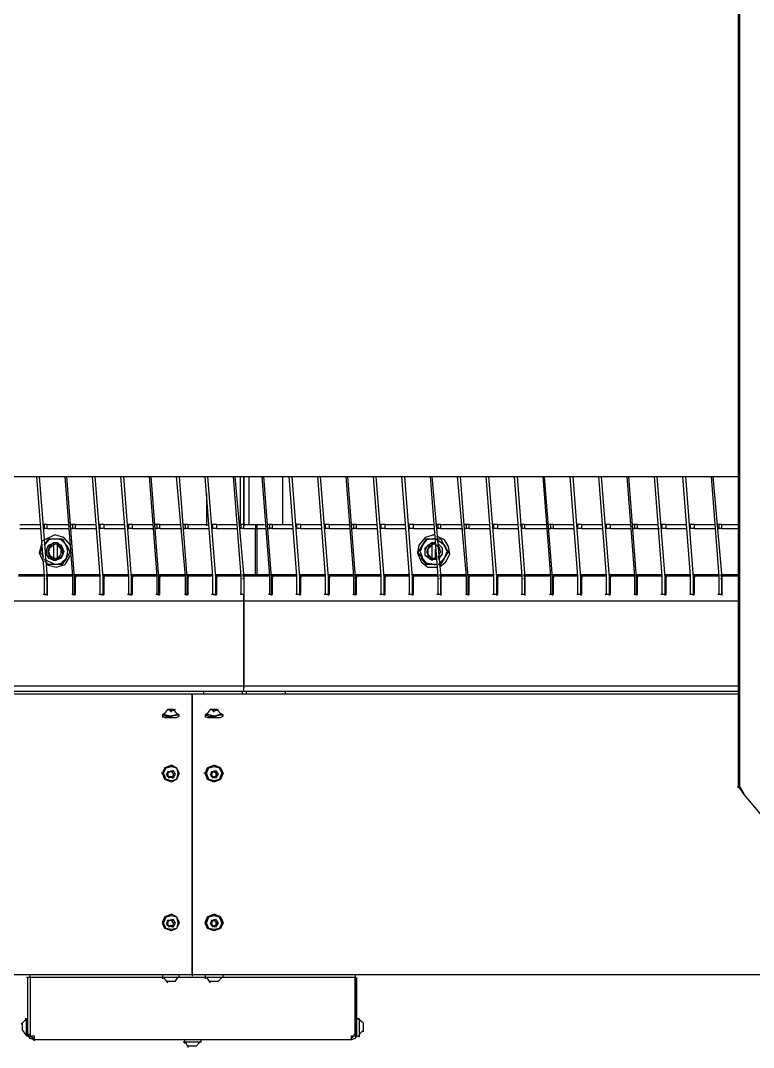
# Model space of a CAD drawing. Header units: inches. Extents: x 13215 to 16529, y 27038 to 34809.
# Drawn here: x 14737 to 15415, y 27220 to 28171 of the extents above; entities that cross this region are included whole.
import ezdxf

# ---------------------------------------------------------------- set-up
doc = ezdxf.new("R2010")
doc.units = ezdxf.units.IN
doc.header["$MEASUREMENT"] = 0
doc.layers.add('MAQUINAS', color=181, linetype='Continuous')

msp = doc.modelspace()

# ---------------------------------------------------------------- linework, layer by layer
at = {"layer": 'MAQUINAS'}
for points in [[(15400.96, 27461.18), (15400.96, 29249.44)], [(15402.16, 27461.18), (15402.16, 29249.44)], [(14179.24, 27748.64), (15400.96, 27748.64)], [(14758.96, 27656.41), (14751.77, 27748.64)], [(14754.17, 27748.64), (14761.36, 27655.22)], [(14785.31, 27656.41), (14778.12, 27748.64)], [(14779.32, 27748.64), (14786.51, 27655.22)], [(14810.46, 27656.41), (14803.28, 27748.64)], [(14805.67, 27748.64), (14812.86, 27655.22)], [(14836.82, 27656.41), (14829.63, 27748.64)], [(14832.02, 27748.64), (14839.21, 27655.22)], [(14863.17, 27656.41), (14855.98, 27748.64)], [(14857.18, 27748.64), (14864.36, 27655.22)], [(14889.52, 27656.41), (14881.13, 27748.64)], [(14883.53, 27748.64), (14890.71, 27655.22)], [(14914.67, 27656.41), (14907.48, 27748.64)], [(14909.88, 27748.64), (14917.07, 27655.22)], [(14941.02, 27656.41), (14933.83, 27748.64)], [(14935.03, 27748.64), (14943.42, 27655.22)], [(14939.82, 27748.64), (14939.82, 27703.13)], [(14943.42, 27748.64), (14943.42, 27703.13)], [(14943.42, 27704.32), (14943.42, 27748.64)], [(14948.21, 27704.32), (14948.21, 27748.64)], [(14967.37, 27656.41), (14960.18, 27748.64)], [(14961.38, 27748.64), (14968.57, 27655.22)], [(14979.35, 27704.32), (14979.35, 27748.64)], [(14992.52, 27656.41), (14985.34, 27748.64)], [(14987.73, 27748.64), (14994.92, 27655.22)], [(15018.88, 27656.41), (15011.69, 27748.64)], [(15014.08, 27748.64), (15021.27, 27655.22)], [(15045.23, 27656.41), (15038.04, 27748.64)], [(15039.24, 27748.64), (15046.42, 27655.22)], [(15070.38, 27656.41), (15063.19, 27748.64)], [(15065.59, 27748.64), (15072.77, 27655.22)], [(15096.73, 27656.41), (15089.54, 27748.64)], [(15091.94, 27748.64), (15099.13, 27655.22)], [(15123.08, 27656.41), (15115.89, 27748.64)], [(15117.09, 27748.64), (15125.48, 27655.22)], [(15149.43, 27656.41), (15141.05, 27748.64)], [(15143.44, 27748.64), (15150.63, 27655.22)], [(15174.58, 27656.41), (15167.4, 27748.64)], [(15169.79, 27748.64), (15176.98, 27655.22)], [(15200.94, 27656.41), (15193.75, 27748.64)], [(15196.14, 27748.64), (15203.33, 27655.22)], [(15227.29, 27656.41), (15220.1, 27748.64)], [(15221.3, 27748.64), (15228.48, 27655.22)], [(15252.44, 27656.41), (15245.25, 27748.64)], [(15247.65, 27748.64), (15254.83, 27655.22)], [(15278.79, 27656.41), (15271.6, 27748.64)], [(15274, 27748.64), (15281.19, 27655.22)], [(15305.14, 27656.41), (15297.95, 27748.64)], [(15299.15, 27748.64), (15306.34, 27655.22)], [(15330.29, 27656.41), (15323.11, 27748.64)], [(15325.5, 27748.64), (15332.69, 27655.22)], [(15356.64, 27656.41), (15349.46, 27748.64)], [(15351.85, 27748.64), (15359.04, 27655.22)], [(15383, 27656.41), (15375.81, 27748.64)], [(15377.01, 27748.64), (15385.39, 27655.22)], [(14908.68, 27733.07), (14908.68, 27703.13)], [(14736.2, 27704.32), (14755.37, 27704.32)], [(14736.2, 27700.73), (14755.37, 27700.73)], [(14761.36, 27704.32), (14757.76, 27704.32)], [(14757.76, 27704.32), (14758.96, 27704.32)], [(14761.36, 27700.73), (14757.76, 27700.73)], [(14757.76, 27700.73), (14758.96, 27700.73)], [(14758.96, 27700.73), (14758.96, 27704.32)], [(14761.36, 27704.32), (14781.72, 27704.32)], [(14761.36, 27700.73), (14761.36, 27704.32)], [(14761.36, 27700.73), (14781.72, 27700.73)], [(14782.92, 27704.32), (14785.31, 27704.32)], [(14782.92, 27700.73), (14785.31, 27700.73)], [(14787.71, 27704.32), (14784.11, 27704.32)], [(14787.71, 27700.73), (14784.11, 27700.73)], [(14785.31, 27700.73), (14785.31, 27704.32)], [(14787.71, 27704.32), (14806.87, 27704.32)], [(14787.71, 27700.73), (14787.71, 27704.32)], [(14787.71, 27700.73), (14806.87, 27700.73)], [(14814.06, 27704.32), (14809.27, 27704.32)], [(14809.27, 27704.32), (14810.46, 27704.32)], [(14814.06, 27700.73), (14809.27, 27700.73)], [(14809.27, 27700.73), (14810.46, 27700.73)], [(14810.46, 27700.73), (14810.46, 27704.32)], [(14814.06, 27704.32), (14833.22, 27704.32)], [(14814.06, 27700.73), (14814.06, 27704.32)], [(14814.06, 27700.73), (14833.22, 27700.73)], [(14840.41, 27704.32), (14835.62, 27704.32)], [(14835.62, 27704.32), (14836.82, 27704.32)], [(14840.41, 27700.73), (14835.62, 27700.73)], [(14835.62, 27700.73), (14836.82, 27700.73)], [(14836.82, 27700.73), (14836.82, 27704.32)], [(14840.41, 27704.32), (14859.57, 27704.32)], [(14840.41, 27700.73), (14840.41, 27704.32)], [(14840.41, 27700.73), (14859.57, 27700.73)], [(14860.77, 27704.32), (14863.17, 27704.32)], [(14865.56, 27704.32), (14861.97, 27704.32)], [(14865.56, 27700.73), (14861.97, 27700.73)], [(14861.97, 27700.73), (14863.17, 27700.73)], [(14863.17, 27700.73), (14863.17, 27704.32)], [(14865.56, 27704.32), (14884.73, 27704.32)], [(14865.56, 27700.73), (14865.56, 27704.32)], [(14865.56, 27700.73), (14885.92, 27700.73)], [(14887.12, 27704.32), (14889.52, 27704.32)], [(14887.12, 27700.73), (14889.52, 27700.73)], [(14891.91, 27704.32), (14888.32, 27704.32)], [(14891.91, 27700.73), (14888.32, 27700.73)], [(14889.52, 27700.73), (14889.52, 27704.32)], [(14891.91, 27704.32), (14911.08, 27704.32)], [(14891.91, 27700.73), (14891.91, 27704.32)], [(14891.91, 27700.73), (14911.08, 27700.73)], [(14918.26, 27704.32), (14913.47, 27704.32)], [(14913.47, 27704.32), (14914.67, 27704.32)], [(14918.26, 27700.73), (14913.47, 27700.73)], [(14913.47, 27700.73), (14914.67, 27700.73)], [(14914.67, 27700.73), (14914.67, 27704.32)], [(14918.26, 27704.32), (14937.43, 27704.32)], [(14918.26, 27700.73), (14918.26, 27704.32)], [(14918.26, 27700.73), (14937.43, 27700.73)], [(14938.63, 27704.32), (14941.02, 27704.32)], [(14943.42, 27704.32), (14939.82, 27704.32)], [(14943.42, 27700.73), (14939.82, 27700.73)], [(14939.82, 27700.73), (14941.02, 27700.73)], [(14941.02, 27700.73), (14941.02, 27704.32)], [(14943.42, 27704.32), (14954.2, 27704.32)], [(14943.42, 27700.73), (14943.42, 27704.32)], [(14943.42, 27700.73), (14954.2, 27700.73)], [(14954.2, 27704.32), (14954.2, 27699.53)], [(14954.2, 27697.14), (14954.2, 27700.73)], [(14954.2, 27661.21), (14954.2, 27697.14)], [(14955.39, 27704.32), (14962.58, 27704.32)], [(14955.39, 27704.32), (14955.39, 27699.53)], [(14955.39, 27700.73), (14963.78, 27700.73)], [(14955.39, 27700.73), (14955.39, 27695.94)], [(14955.39, 27697.14), (14955.39, 27660.01)], [(14964.98, 27704.32), (14967.37, 27704.32)], [(14964.98, 27700.73), (14967.37, 27700.73)], [(14969.77, 27704.32), (14966.17, 27704.32)], [(14969.77, 27700.73), (14966.17, 27700.73)], [(14967.37, 27700.73), (14967.37, 27704.32)], [(14969.77, 27704.32), (14988.93, 27704.32)], [(14969.77, 27700.73), (14969.77, 27704.32)], [(14969.77, 27700.73), (14988.93, 27700.73)], [(14991.33, 27704.32), (14992.52, 27704.32)], [(14996.12, 27704.32), (14991.33, 27704.32)], [(14991.33, 27700.73), (14992.52, 27700.73)], [(14996.12, 27700.73), (14991.33, 27700.73)], [(14992.52, 27700.73), (14992.52, 27704.32)], [(14996.12, 27704.32), (15015.28, 27704.32)], [(14996.12, 27700.73), (14996.12, 27704.32)], [(14996.12, 27700.73), (15015.28, 27700.73)], [(15017.68, 27704.32), (15018.88, 27704.32)], [(15022.47, 27704.32), (15017.68, 27704.32)], [(15017.68, 27700.73), (15018.88, 27700.73)], [(15022.47, 27700.73), (15017.68, 27700.73)], [(15018.88, 27700.73), (15018.88, 27704.32)], [(15022.47, 27704.32), (15041.63, 27704.32)], [(15022.47, 27700.73), (15022.47, 27704.32)], [(15022.47, 27700.73), (15041.63, 27700.73)], [(15042.83, 27704.32), (15045.23, 27704.32)], [(15042.83, 27700.73), (15045.23, 27700.73)], [(15047.62, 27704.32), (15044.03, 27704.32)], [(15047.62, 27700.73), (15044.03, 27700.73)], [(15045.23, 27700.73), (15045.23, 27704.32)], [(15047.62, 27704.32), (15066.79, 27704.32)], [(15047.62, 27700.73), (15047.62, 27704.32)], [(15047.62, 27700.73), (15066.79, 27700.73)], [(15069.18, 27704.32), (15070.38, 27704.32)], [(15073.97, 27704.32), (15069.18, 27704.32)], [(15069.18, 27700.73), (15070.38, 27700.73)], [(15073.97, 27700.73), (15069.18, 27700.73)], [(15070.38, 27700.73), (15070.38, 27704.32)], [(15073.97, 27704.32), (15093.14, 27704.32)], [(15073.97, 27700.73), (15073.97, 27704.32)], [(15073.97, 27700.73), (15093.14, 27700.73)], [(15095.53, 27704.32), (15096.73, 27704.32)], [(15100.32, 27704.32), (15095.53, 27704.32)], [(15095.53, 27700.73), (15096.73, 27700.73)], [(15100.32, 27700.73), (15095.53, 27700.73)], [(15096.73, 27700.73), (15096.73, 27704.32)], [(15100.32, 27704.32), (15119.49, 27704.32)], [(15100.32, 27700.73), (15100.32, 27704.32)], [(15100.32, 27700.73), (15119.49, 27700.73)], [(15120.69, 27704.32), (15123.08, 27704.32)], [(15125.48, 27704.32), (15121.88, 27704.32)], [(15121.88, 27700.73), (15123.08, 27700.73)], [(15125.48, 27700.73), (15121.88, 27700.73)], [(15123.08, 27700.73), (15123.08, 27704.32)], [(15125.48, 27704.32), (15144.64, 27704.32)], [(15125.48, 27700.73), (15125.48, 27704.32)], [(15125.48, 27700.73), (15145.84, 27700.73)], [(15147.04, 27704.32), (15149.43, 27704.32)], [(15147.04, 27700.73), (15149.43, 27700.73)], [(15151.83, 27704.32), (15148.23, 27704.32)], [(15151.83, 27700.73), (15148.23, 27700.73)], [(15149.43, 27700.73), (15149.43, 27704.32)], [(15151.83, 27704.32), (15170.99, 27704.32)], [(15151.83, 27700.73), (15151.83, 27704.32)], [(15151.83, 27700.73), (15170.99, 27700.73)], [(15173.39, 27704.32), (15174.58, 27704.32)], [(15178.18, 27704.32), (15173.39, 27704.32)], [(15173.39, 27700.73), (15174.58, 27700.73)], [(15178.18, 27700.73), (15173.39, 27700.73)], [(15174.58, 27700.73), (15174.58, 27704.32)], [(15178.18, 27704.32), (15197.34, 27704.32)], [(15178.18, 27700.73), (15178.18, 27704.32)], [(15178.18, 27700.73), (15197.34, 27700.73)], [(15198.54, 27704.32), (15200.94, 27704.32)], [(15203.33, 27704.32), (15199.74, 27704.32)], [(15199.74, 27700.73), (15200.94, 27700.73)], [(15203.33, 27700.73), (15199.74, 27700.73)], [(15200.94, 27700.73), (15200.94, 27704.32)], [(15203.33, 27704.32), (15223.69, 27704.32)], [(15203.33, 27700.73), (15203.33, 27704.32)], [(15203.33, 27700.73), (15223.69, 27700.73)], [(15224.89, 27704.32), (15227.29, 27704.32)], [(15224.89, 27700.73), (15227.29, 27700.73)], [(15229.68, 27704.32), (15226.09, 27704.32)], [(15229.68, 27700.73), (15226.09, 27700.73)], [(15227.29, 27700.73), (15227.29, 27704.32)], [(15229.68, 27704.32), (15248.85, 27704.32)], [(15229.68, 27700.73), (15229.68, 27704.32)], [(15229.68, 27700.73), (15248.85, 27700.73)], [(15251.24, 27704.32), (15252.44, 27704.32)], [(15256.03, 27704.32), (15251.24, 27704.32)], [(15251.24, 27700.73), (15252.44, 27700.73)], [(15256.03, 27700.73), (15251.24, 27700.73)], [(15252.44, 27700.73), (15252.44, 27704.32)], [(15256.03, 27704.32), (15275.2, 27704.32)], [(15256.03, 27700.73), (15256.03, 27704.32)], [(15256.03, 27700.73), (15275.2, 27700.73)], [(15277.59, 27704.32), (15278.79, 27704.32)], [(15282.38, 27704.32), (15277.59, 27704.32)], [(15277.59, 27700.73), (15278.79, 27700.73)], [(15282.38, 27700.73), (15277.59, 27700.73)], [(15278.79, 27700.73), (15278.79, 27704.32)], [(15282.38, 27704.32), (15301.55, 27704.32)], [(15282.38, 27700.73), (15282.38, 27704.32)], [(15282.38, 27700.73), (15301.55, 27700.73)], [(15302.75, 27704.32), (15305.14, 27704.32)], [(15302.75, 27700.73), (15305.14, 27700.73)], [(15307.54, 27704.32), (15303.94, 27704.32)], [(15307.54, 27700.73), (15303.94, 27700.73)], [(15305.14, 27700.73), (15305.14, 27704.32)], [(15307.54, 27704.32), (15326.7, 27704.32)], [(15307.54, 27700.73), (15307.54, 27704.32)], [(15307.54, 27700.73), (15327.9, 27700.73)], [(15329.1, 27704.32), (15330.29, 27704.32)], [(15333.89, 27704.32), (15329.1, 27704.32)], [(15329.1, 27700.73), (15330.29, 27700.73)], [(15333.89, 27700.73), (15329.1, 27700.73)], [(15330.29, 27700.73), (15330.29, 27704.32)], [(15333.89, 27704.32), (15353.05, 27704.32)], [(15333.89, 27700.73), (15333.89, 27704.32)], [(15333.89, 27700.73), (15353.05, 27700.73)], [(15355.45, 27704.32), (15356.64, 27704.32)], [(15360.24, 27704.32), (15355.45, 27704.32)], [(15355.45, 27700.73), (15356.64, 27700.73)], [(15360.24, 27700.73), (15355.45, 27700.73)], [(15356.64, 27700.73), (15356.64, 27704.32)], [(15360.24, 27704.32), (15379.4, 27704.32)], [(15360.24, 27700.73), (15360.24, 27704.32)], [(15360.24, 27700.73), (15379.4, 27700.73)], [(15380.6, 27704.32), (15383, 27704.32)], [(15385.39, 27704.32), (15381.8, 27704.32)], [(15381.8, 27700.73), (15383, 27700.73)], [(15385.39, 27700.73), (15381.8, 27700.73)], [(15383, 27700.73), (15383, 27704.32)], [(15385.39, 27704.32), (15400.96, 27704.32)], [(15385.39, 27700.73), (15385.39, 27704.32)], [(15385.39, 27700.73), (15400.96, 27700.73)], [(14756.57, 27687.56), (14754.17, 27677.97), (14757.76, 27669.59)], [(14768.54, 27694.74), (14756.57, 27688.75)], [(14768.54, 27691.15), (14762.55, 27689.95), (14758.96, 27685.16)], [(14758.96, 27685.16), (14762.55, 27691.15)], [(14768.54, 27687.56), (14774.53, 27685.16), (14776.93, 27679.17), (14774.53, 27673.18), (14768.54, 27670.79), (14762.55, 27673.18), (14760.16, 27679.17), (14762.55, 27685.16), (14768.54, 27687.56)], [(14767.35, 27671.99), (14761.36, 27675.58), (14761.36, 27682.77), (14767.35, 27687.56)], [(14762.55, 27691.15), (14768.54, 27691.15)], [(14767.35, 27687.56), (14770.94, 27687.56)], [(14767.35, 27687.56), (14767.35, 27683.96)], [(14782.92, 27685.16), (14776.93, 27692.35), (14768.54, 27694.74)], [(14779.32, 27685.16), (14774.53, 27689.95), (14768.54, 27691.15)], [(14768.54, 27691.15), (14775.73, 27691.15)], [(14770.94, 27687.56), (14775.73, 27682.77), (14775.73, 27675.58), (14770.94, 27671.99)], [(14770.94, 27685.16), (14770.94, 27687.56)], [(14775.73, 27691.15), (14779.32, 27683.96)], [(15119.49, 27694.74), (15111.1, 27692.35), (15105.11, 27685.16), (15103.92, 27677.97), (15107.51, 27669.59), (15113.5, 27664.8), (15121.88, 27664.8)], [(15119.49, 27691.15), (15112.3, 27689.95), (15108.71, 27685.16)], [(15108.71, 27685.16), (15112.3, 27691.15)], [(15117.09, 27671.99), (15111.1, 27675.58), (15111.1, 27682.77), (15117.09, 27687.56)], [(15121.88, 27671.99), (15115.89, 27671.99), (15111.1, 27675.58), (15111.1, 27680.37), (15113.5, 27685.16), (15119.49, 27687.56)], [(15112.3, 27691.15), (15119.49, 27691.15)], [(15117.09, 27687.56), (15120.69, 27687.56)], [(15117.09, 27687.56), (15117.09, 27683.96)], [(15119.49, 27694.74), (15118.29, 27694.74)], [(15120.69, 27691.15), (15118.29, 27691.15)], [(15119.49, 27687.56), (15120.69, 27687.56)], [(15129.07, 27685.16), (15120.69, 27691.15)], [(15124.28, 27664.8), (15130.27, 27669.59), (15133.86, 27676.78), (15132.66, 27683.96), (15129.07, 27689.95), (15121.88, 27693.55)], [(15121.88, 27691.15), (15125.48, 27691.15)], [(15125.48, 27691.15), (15129.07, 27683.96)], [(14757.76, 27675.58), (14754.17, 27679.17)], [(14755.37, 27679.17), (14756.57, 27682.77)], [(14756.57, 27680.37), (14757.76, 27674.38)], [(14775.73, 27677.97), (14774.53, 27682.77), (14769.74, 27686.36), (14763.75, 27683.96), (14762.55, 27679.17), (14764.95, 27673.18), (14770.94, 27673.18)], [(14767.35, 27685.16), (14762.55, 27681.57), (14762.55, 27676.78), (14767.35, 27673.18)], [(14767.35, 27685.16), (14767.35, 27671.99)], [(14770.94, 27673.18), (14770.94, 27685.16)], [(14770.94, 27673.18), (14774.53, 27676.78), (14774.53, 27681.57), (14770.94, 27685.16)], [(14782.92, 27679.17), (14778.12, 27671.99)], [(14779.32, 27673.18), (14780.52, 27679.17), (14779.32, 27685.16)], [(14779.32, 27685.16), (14782.92, 27677.97)], [(15108.71, 27673.18), (15103.92, 27679.17)], [(15105.11, 27679.17), (15108.71, 27685.16)], [(15108.71, 27685.16), (15106.31, 27679.17), (15108.71, 27673.18)], [(15125.48, 27677.97), (15124.28, 27682.77), (15119.49, 27686.36), (15114.7, 27683.96), (15112.3, 27679.17), (15114.7, 27673.18), (15120.69, 27673.18)], [(15117.09, 27685.16), (15113.5, 27681.57), (15113.5, 27676.78), (15117.09, 27673.18)], [(15117.09, 27685.16), (15117.09, 27671.99)], [(15120.69, 27673.18), (15120.69, 27681.57)], [(15123.08, 27686.36), (15126.67, 27682.77), (15126.67, 27676.78), (15123.08, 27673.18)], [(15123.08, 27686.36), (15126.67, 27682.77), (15126.67, 27676.78), (15123.08, 27671.99)], [(15123.08, 27674.38), (15125.48, 27679.17), (15123.08, 27683.96)], [(15132.66, 27679.17), (15127.87, 27671.99)], [(15129.07, 27673.18), (15131.47, 27679.17), (15129.07, 27685.16)], [(15129.07, 27685.16), (15132.66, 27677.97)], [(14768.54, 27667.19), (14758.96, 27671.99)], [(14762.55, 27667.19), (14758.96, 27670.79)], [(14760.16, 27667.19), (14769.74, 27664.8), (14778.12, 27667.19), (14782.92, 27675.58)], [(14770.94, 27671.99), (14766.15, 27671.99)], [(14767.35, 27673.18), (14767.35, 27670.79)], [(14768.54, 27667.19), (14774.53, 27668.39), (14779.32, 27673.18)], [(14770.94, 27671.99), (14770.94, 27673.18)], [(14779.32, 27673.18), (14774.53, 27666)], [(15112.3, 27667.19), (15107.51, 27673.18)], [(15119.49, 27667.19), (15112.3, 27668.39), (15108.71, 27673.18)], [(15120.69, 27671.99), (15115.89, 27671.99)], [(15117.09, 27673.18), (15117.09, 27670.79)], [(15121.88, 27671.99), (15119.49, 27671.99)], [(15120.69, 27671.99), (15120.69, 27673.18)], [(15120.69, 27673.18), (15121.88, 27673.18)], [(15124.28, 27668.39), (15129.07, 27673.18)], [(15129.07, 27673.18), (15124.28, 27666)], [(14768.54, 27667.19), (14761.36, 27667.19)], [(14775.73, 27667.19), (14767.35, 27667.19)], [(14954.2, 27657.61), (14954.2, 27661.21)], [(14955.39, 27661.21), (14955.39, 27656.41)], [(15119.49, 27667.19), (15111.1, 27667.19)], [(15121.88, 27667.19), (15118.29, 27667.19)], [(15119.49, 27667.19), (15121.88, 27667.19)], [(15125.48, 27667.19), (15123.08, 27667.19)], [(14758.96, 27657.61), (14735.01, 27657.61)], [(14758.96, 27656.41), (14735.01, 27656.41)], [(14758.96, 27639.65), (14758.96, 27656.41)], [(14785.31, 27657.61), (14760.16, 27657.61)], [(14761.36, 27657.61), (14760.16, 27657.61)], [(14785.31, 27656.41), (14760.16, 27656.41)], [(14761.36, 27654.02), (14760.16, 27654.02)], [(14761.36, 27657.61), (14761.36, 27655.22)], [(14761.36, 27656.41), (14761.36, 27638.45)], [(14761.36, 27639.65), (14761.36, 27656.41)], [(14785.31, 27639.65), (14785.31, 27656.41)], [(14810.46, 27657.61), (14786.51, 27657.61)], [(14786.51, 27657.61), (14787.71, 27657.61)], [(14786.51, 27656.41), (14786.51, 27638.45)], [(14810.46, 27656.41), (14786.51, 27656.41)], [(14786.51, 27654.02), (14787.71, 27654.02)], [(14787.71, 27657.61), (14787.71, 27655.22)], [(14787.71, 27639.65), (14787.71, 27656.41)], [(14810.46, 27639.65), (14810.46, 27656.41)], [(14836.82, 27657.61), (14812.86, 27657.61)], [(14812.86, 27657.61), (14814.06, 27657.61)], [(14812.86, 27656.41), (14812.86, 27638.45)], [(14836.82, 27656.41), (14812.86, 27656.41)], [(14812.86, 27654.02), (14814.06, 27654.02)], [(14814.06, 27657.61), (14814.06, 27655.22)], [(14814.06, 27639.65), (14814.06, 27656.41)], [(14836.82, 27639.65), (14836.82, 27656.41)], [(14863.17, 27657.61), (14839.21, 27657.61)], [(14839.21, 27657.61), (14840.41, 27657.61)], [(14839.21, 27656.41), (14839.21, 27638.45)], [(14863.17, 27656.41), (14839.21, 27656.41)], [(14839.21, 27654.02), (14840.41, 27654.02)], [(14840.41, 27657.61), (14840.41, 27655.22)], [(14840.41, 27639.65), (14840.41, 27656.41)], [(14863.17, 27639.65), (14863.17, 27656.41)], [(14888.32, 27657.61), (14864.36, 27657.61)], [(14864.36, 27657.61), (14865.56, 27657.61)], [(14864.36, 27656.41), (14864.36, 27638.45)], [(14889.52, 27656.41), (14864.36, 27656.41)], [(14864.36, 27654.02), (14865.56, 27654.02)], [(14865.56, 27657.61), (14865.56, 27655.22)], [(14865.56, 27639.65), (14865.56, 27656.41)], [(14889.52, 27639.65), (14889.52, 27656.41)], [(14914.67, 27657.61), (14890.71, 27657.61)], [(14890.71, 27657.61), (14891.91, 27657.61)], [(14890.71, 27656.41), (14890.71, 27638.45)], [(14914.67, 27656.41), (14890.71, 27656.41)], [(14890.71, 27654.02), (14891.91, 27654.02)], [(14891.91, 27657.61), (14891.91, 27655.22)], [(14891.91, 27639.65), (14891.91, 27656.41)], [(14914.67, 27639.65), (14914.67, 27656.41)], [(14941.02, 27657.61), (14917.07, 27657.61)], [(14917.07, 27657.61), (14918.26, 27657.61)], [(14917.07, 27656.41), (14917.07, 27638.45)], [(14941.02, 27656.41), (14917.07, 27656.41)], [(14917.07, 27654.02), (14918.26, 27654.02)], [(14918.26, 27657.61), (14918.26, 27655.22)], [(14918.26, 27639.65), (14918.26, 27656.41)], [(14941.02, 27639.65), (14941.02, 27656.41)], [(14954.2, 27657.61), (14942.22, 27657.61)], [(14943.42, 27657.61), (14942.22, 27657.61)], [(14967.37, 27656.41), (14942.22, 27656.41)], [(14943.42, 27654.02), (14942.22, 27654.02)], [(14943.42, 27657.61), (14943.42, 27655.22)], [(14943.42, 27656.41), (14943.42, 27638.45)], [(14943.42, 27656.41), (14943.42, 27638.45)], [(14967.37, 27657.61), (14954.2, 27657.61)], [(14954.2, 27656.41), (14954.2, 27657.61)], [(14955.39, 27656.41), (14955.39, 27657.61)], [(14967.37, 27639.65), (14967.37, 27656.41)], [(14968.57, 27657.61), (14969.77, 27657.61)], [(14992.52, 27657.61), (14968.57, 27657.61)], [(14968.57, 27656.41), (14968.57, 27638.45)], [(14992.52, 27656.41), (14968.57, 27656.41)], [(14968.57, 27654.02), (14969.77, 27654.02)], [(14969.77, 27657.61), (14969.77, 27655.22)], [(14969.77, 27639.65), (14969.77, 27656.41)], [(14992.52, 27639.65), (14992.52, 27656.41)], [(14994.92, 27657.61), (14996.12, 27657.61)], [(15018.88, 27657.61), (14994.92, 27657.61)], [(14994.92, 27656.41), (14994.92, 27638.45)], [(15018.88, 27656.41), (14994.92, 27656.41)], [(14994.92, 27654.02), (14996.12, 27654.02)], [(14996.12, 27657.61), (14996.12, 27655.22)], [(14996.12, 27639.65), (14996.12, 27656.41)], [(15018.88, 27639.65), (15018.88, 27656.41)], [(15021.27, 27657.61), (15022.47, 27657.61)], [(15045.23, 27657.61), (15021.27, 27657.61)], [(15021.27, 27656.41), (15021.27, 27638.45)], [(15045.23, 27656.41), (15021.27, 27656.41)], [(15021.27, 27654.02), (15022.47, 27654.02)], [(15022.47, 27657.61), (15022.47, 27655.22)], [(15022.47, 27639.65), (15022.47, 27656.41)], [(15045.23, 27639.65), (15045.23, 27656.41)], [(15046.42, 27657.61), (15047.62, 27657.61)], [(15070.38, 27657.61), (15046.42, 27657.61)], [(15046.42, 27656.41), (15046.42, 27638.45)], [(15070.38, 27656.41), (15046.42, 27656.41)], [(15046.42, 27654.02), (15047.62, 27654.02)], [(15047.62, 27657.61), (15047.62, 27655.22)], [(15047.62, 27639.65), (15047.62, 27656.41)], [(15070.38, 27639.65), (15070.38, 27656.41)], [(15072.77, 27657.61), (15073.97, 27657.61)], [(15096.73, 27657.61), (15072.77, 27657.61)], [(15072.77, 27656.41), (15072.77, 27638.45)], [(15096.73, 27656.41), (15072.77, 27656.41)], [(15072.77, 27654.02), (15073.97, 27654.02)], [(15073.97, 27657.61), (15073.97, 27655.22)], [(15073.97, 27639.65), (15073.97, 27656.41)], [(15096.73, 27639.65), (15096.73, 27656.41)], [(15099.13, 27657.61), (15100.32, 27657.61)], [(15123.08, 27657.61), (15099.13, 27657.61)], [(15099.13, 27656.41), (15099.13, 27638.45)], [(15123.08, 27656.41), (15099.13, 27656.41)], [(15099.13, 27654.02), (15100.32, 27654.02)], [(15100.32, 27657.61), (15100.32, 27655.22)], [(15100.32, 27639.65), (15100.32, 27656.41)], [(15123.08, 27639.65), (15123.08, 27656.41)], [(15124.28, 27657.61), (15125.48, 27657.61)], [(15148.23, 27657.61), (15124.28, 27657.61)], [(15149.43, 27656.41), (15124.28, 27656.41)], [(15125.48, 27654.02), (15124.28, 27654.02)], [(15125.48, 27657.61), (15125.48, 27655.22)], [(15125.48, 27656.41), (15125.48, 27638.45)], [(15125.48, 27639.65), (15125.48, 27656.41)], [(15149.43, 27639.65), (15149.43, 27656.41)], [(15150.63, 27657.61), (15151.83, 27657.61)], [(15174.58, 27657.61), (15150.63, 27657.61)], [(15150.63, 27656.41), (15150.63, 27638.45)], [(15174.58, 27656.41), (15150.63, 27656.41)], [(15150.63, 27654.02), (15151.83, 27654.02)], [(15151.83, 27657.61), (15151.83, 27655.22)], [(15151.83, 27639.65), (15151.83, 27656.41)], [(15174.58, 27639.65), (15174.58, 27656.41)], [(15176.98, 27657.61), (15178.18, 27657.61)], [(15200.94, 27657.61), (15176.98, 27657.61)], [(15176.98, 27656.41), (15176.98, 27638.45)], [(15200.94, 27656.41), (15176.98, 27656.41)], [(15176.98, 27654.02), (15178.18, 27654.02)], [(15178.18, 27657.61), (15178.18, 27655.22)], [(15178.18, 27639.65), (15178.18, 27656.41)], [(15200.94, 27639.65), (15200.94, 27656.41)], [(15203.33, 27657.61), (15202.13, 27657.61)], [(15227.29, 27657.61), (15202.13, 27657.61)], [(15227.29, 27656.41), (15202.13, 27656.41)], [(15203.33, 27654.02), (15202.13, 27654.02)], [(15203.33, 27657.61), (15203.33, 27655.22)], [(15203.33, 27656.41), (15203.33, 27638.45)], [(15203.33, 27639.65), (15203.33, 27656.41)], [(15227.29, 27639.65), (15227.29, 27656.41)], [(15228.48, 27657.61), (15229.68, 27657.61)], [(15252.44, 27657.61), (15228.48, 27657.61)], [(15228.48, 27656.41), (15228.48, 27638.45)], [(15252.44, 27656.41), (15228.48, 27656.41)], [(15228.48, 27654.02), (15229.68, 27654.02)], [(15229.68, 27657.61), (15229.68, 27655.22)], [(15229.68, 27639.65), (15229.68, 27656.41)], [(15252.44, 27639.65), (15252.44, 27656.41)], [(15254.83, 27657.61), (15256.03, 27657.61)], [(15278.79, 27657.61), (15254.83, 27657.61)], [(15254.83, 27656.41), (15254.83, 27638.45)], [(15278.79, 27656.41), (15254.83, 27656.41)], [(15254.83, 27654.02), (15256.03, 27654.02)], [(15256.03, 27657.61), (15256.03, 27655.22)], [(15256.03, 27639.65), (15256.03, 27656.41)], [(15278.79, 27639.65), (15278.79, 27656.41)], [(15281.19, 27657.61), (15282.38, 27657.61)], [(15305.14, 27657.61), (15281.19, 27657.61)], [(15281.19, 27656.41), (15281.19, 27638.45)], [(15305.14, 27656.41), (15281.19, 27656.41)], [(15281.19, 27654.02), (15282.38, 27654.02)], [(15282.38, 27657.61), (15282.38, 27655.22)], [(15282.38, 27639.65), (15282.38, 27656.41)], [(15305.14, 27639.65), (15305.14, 27656.41)], [(15306.34, 27657.61), (15307.54, 27657.61)], [(15330.29, 27657.61), (15306.34, 27657.61)], [(15306.34, 27656.41), (15306.34, 27638.45)], [(15330.29, 27656.41), (15306.34, 27656.41)], [(15306.34, 27654.02), (15307.54, 27654.02)], [(15307.54, 27657.61), (15307.54, 27655.22)], [(15307.54, 27639.65), (15307.54, 27656.41)], [(15330.29, 27639.65), (15330.29, 27656.41)], [(15332.69, 27657.61), (15333.89, 27657.61)], [(15356.64, 27657.61), (15332.69, 27657.61)], [(15332.69, 27656.41), (15332.69, 27638.45)], [(15356.64, 27656.41), (15332.69, 27656.41)], [(15332.69, 27654.02), (15333.89, 27654.02)], [(15333.89, 27657.61), (15333.89, 27655.22)], [(15333.89, 27639.65), (15333.89, 27656.41)], [(15356.64, 27639.65), (15356.64, 27656.41)], [(15359.04, 27657.61), (15360.24, 27657.61)], [(15383, 27657.61), (15359.04, 27657.61)], [(15359.04, 27656.41), (15359.04, 27638.45)], [(15383, 27656.41), (15359.04, 27656.41)], [(15359.04, 27654.02), (15360.24, 27654.02)], [(15360.24, 27657.61), (15360.24, 27655.22)], [(15360.24, 27639.65), (15360.24, 27656.41)], [(15383, 27639.65), (15383, 27656.41)], [(15384.19, 27657.61), (15385.39, 27657.61)], [(15400.96, 27657.61), (15384.19, 27657.61)], [(15400.96, 27656.41), (15384.19, 27656.41)], [(15385.39, 27654.02), (15384.19, 27654.02)], [(15385.39, 27657.61), (15385.39, 27655.22)], [(15385.39, 27656.41), (15385.39, 27638.45)], [(15385.39, 27639.65), (15385.39, 27656.41)], [(14761.36, 27639.65), (14757.76, 27639.65)], [(14758.96, 27639.65), (14757.76, 27639.65)], [(14758.96, 27639.65), (14761.36, 27639.65)], [(14761.36, 27639.65), (14760.16, 27639.65)], [(14786.51, 27639.65), (14784.11, 27639.65)], [(14785.31, 27639.65), (14784.11, 27639.65)], [(14785.31, 27639.65), (14787.71, 27639.65)], [(14787.71, 27639.65), (14786.51, 27639.65)], [(14812.86, 27639.65), (14809.27, 27639.65)], [(14810.46, 27639.65), (14809.27, 27639.65)], [(14810.46, 27639.65), (14814.06, 27639.65)], [(14814.06, 27639.65), (14812.86, 27639.65)], [(14839.21, 27639.65), (14835.62, 27639.65)], [(14836.82, 27639.65), (14835.62, 27639.65)], [(14836.82, 27639.65), (14840.41, 27639.65)], [(14840.41, 27639.65), (14839.21, 27639.65)], [(14864.36, 27639.65), (14861.97, 27639.65)], [(14863.17, 27639.65), (14861.97, 27639.65)], [(14863.17, 27639.65), (14865.56, 27639.65)], [(14865.56, 27639.65), (14864.36, 27639.65)], [(14890.71, 27639.65), (14888.32, 27639.65)], [(14889.52, 27639.65), (14888.32, 27639.65)], [(14889.52, 27639.65), (14891.91, 27639.65)], [(14891.91, 27639.65), (14890.71, 27639.65)], [(14917.07, 27639.65), (14913.47, 27639.65)], [(14914.67, 27639.65), (14913.47, 27639.65)], [(14914.67, 27639.65), (14918.26, 27639.65)], [(14918.26, 27639.65), (14917.07, 27639.65)], [(14943.42, 27639.65), (14939.82, 27639.65)], [(14943.42, 27639.65), (14942.22, 27639.65)], [(14943.42, 27639.65), (14943.42, 27632.46)], [(14943.42, 27633.66), (14943.42, 27639.65)], [(14968.57, 27639.65), (14966.17, 27639.65)], [(14968.57, 27639.65), (14969.77, 27639.65)], [(14994.92, 27639.65), (14991.33, 27639.65)], [(14994.92, 27639.65), (14996.12, 27639.65)], [(15021.27, 27639.65), (15017.68, 27639.65)], [(15021.27, 27639.65), (15022.47, 27639.65)], [(15046.42, 27639.65), (15044.03, 27639.65)], [(15046.42, 27639.65), (15047.62, 27639.65)], [(15072.77, 27639.65), (15069.18, 27639.65)], [(15072.77, 27639.65), (15073.97, 27639.65)], [(15099.13, 27639.65), (15095.53, 27639.65)], [(15099.13, 27639.65), (15100.32, 27639.65)], [(15125.48, 27639.65), (15121.88, 27639.65)], [(15125.48, 27639.65), (15124.28, 27639.65)], [(15150.63, 27639.65), (15148.23, 27639.65)], [(15150.63, 27639.65), (15151.83, 27639.65)], [(15176.98, 27639.65), (15173.39, 27639.65)], [(15176.98, 27639.65), (15178.18, 27639.65)], [(15203.33, 27639.65), (15199.74, 27639.65)], [(15203.33, 27639.65), (15202.13, 27639.65)], [(15228.48, 27639.65), (15226.09, 27639.65)], [(15228.48, 27639.65), (15229.68, 27639.65)], [(15254.83, 27639.65), (15251.24, 27639.65)], [(15254.83, 27639.65), (15256.03, 27639.65)], [(15281.19, 27639.65), (15277.59, 27639.65)], [(15281.19, 27639.65), (15282.38, 27639.65)], [(15306.34, 27639.65), (15303.94, 27639.65)], [(15306.34, 27639.65), (15307.54, 27639.65)], [(15332.69, 27639.65), (15329.1, 27639.65)], [(15332.69, 27639.65), (15333.89, 27639.65)], [(15359.04, 27639.65), (15355.45, 27639.65)], [(15359.04, 27639.65), (15360.24, 27639.65)], [(15385.39, 27639.65), (15381.8, 27639.65)], [(15385.39, 27639.65), (15384.19, 27639.65)], [(13902.56, 27633.66), (14943.42, 27633.66)], [(14943.42, 27633.66), (14943.42, 27624.07)], [(14943.42, 27633.66), (15400.96, 27633.66)], [(14943.42, 27625.27), (14943.42, 27633.66)], [(14943.42, 27559.4), (14943.42, 27625.27)], [(14943.42, 27625.27), (14943.42, 27558.2)], [(14943.42, 27554.6), (13813.93, 27554.6)], [(15400.96, 27554.6), (14942.22, 27554.6)], [(14943.42, 27554.6), (14943.42, 27559.4)], [(14943.42, 27559.4), (14943.42, 27553.41)], [(14943.42, 27549.81), (14943.42, 27554.6)], [(14943.42, 27549.81), (14943.42, 27554.6)], [(14943.42, 27549.81), (13813.93, 27549.81)], [(14895.51, 27547.42), (13813.93, 27547.42)], [(15400.96, 27547.42), (14894.31, 27547.42)], [(14895.51, 27517.47), (14895.51, 27547.42)], [(14895.51, 27547.42), (14895.51, 27516.28)], [(14906.29, 27547.42), (14906.29, 27549.81)], [(14942.22, 27547.42), (14942.22, 27549.81)], [(15400.96, 27549.81), (14942.22, 27549.81)], [(14945.81, 27547.42), (14945.81, 27549.81)], [(14981.74, 27547.42), (14981.74, 27549.81)], [(14872.75, 27533.04), (14867.96, 27527.06)], [(14869.15, 27529.45), (14867.96, 27528.25), (14871.55, 27527.06), (14876.34, 27527.06), (14882.33, 27528.25), (14883.53, 27528.25)], [(14867.96, 27528.25), (14867.96, 27525.86)], [(14867.96, 27527.06), (14870.35, 27525.86), (14881.13, 27525.86), (14883.53, 27527.06)], [(14882.33, 27528.25), (14881.13, 27528.25), (14875.14, 27527.06), (14870.35, 27528.25), (14869.15, 27528.25)], [(14873.95, 27533.04), (14872.75, 27533.04)], [(14873.95, 27533.04), (14872.75, 27533.04)], [(14873.95, 27533.04), (14872.75, 27533.04)], [(14876.34, 27533.04), (14872.75, 27533.04)], [(14873.95, 27533.04), (14872.75, 27533.04)], [(14876.34, 27533.04), (14872.75, 27533.04)], [(14873.95, 27533.04), (14872.75, 27533.04)], [(14879.93, 27533.04), (14877.54, 27531.85), (14872.75, 27533.04), (14879.93, 27533.04)], [(14873.95, 27533.04), (14876.34, 27530.65)], [(14876.34, 27533.04), (14875.14, 27533.04)], [(14878.74, 27533.04), (14875.14, 27533.04)], [(14878.74, 27533.04), (14875.14, 27533.04)], [(14876.34, 27531.85), (14875.14, 27531.85)], [(14876.34, 27531.85), (14876.34, 27533.04)], [(14876.34, 27531.85), (14876.34, 27533.04)], [(14876.34, 27531.85), (14878.74, 27533.04)], [(14878.74, 27533.04), (14877.54, 27533.04)], [(14878.74, 27533.04), (14877.54, 27533.04)], [(14878.74, 27533.04), (14877.54, 27533.04)], [(14878.74, 27533.04), (14877.54, 27533.04)], [(14882.33, 27528.25), (14878.74, 27533.04)], [(14883.53, 27528.25), (14881.13, 27529.45)], [(14882.33, 27528.25), (14881.13, 27528.25)], [(14883.53, 27527.06), (14883.53, 27528.25)], [(14912.27, 27533.04), (14907.48, 27527.06)], [(14908.68, 27529.45), (14907.48, 27528.25), (14911.08, 27527.06), (14917.07, 27527.06), (14921.86, 27528.25), (14924.25, 27528.25)], [(14907.48, 27528.25), (14907.48, 27525.86)], [(14907.48, 27527.06), (14909.88, 27525.86), (14921.86, 27525.86), (14924.25, 27527.06)], [(14923.05, 27528.25), (14920.66, 27528.25), (14915.87, 27527.06), (14911.08, 27528.25), (14908.68, 27528.25)], [(14913.47, 27533.04), (14912.27, 27533.04)], [(14913.47, 27533.04), (14912.27, 27533.04)], [(14913.47, 27533.04), (14912.27, 27533.04)], [(14915.87, 27533.04), (14912.27, 27533.04)], [(14913.47, 27533.04), (14912.27, 27533.04)], [(14915.87, 27533.04), (14912.27, 27533.04)], [(14913.47, 27533.04), (14912.27, 27533.04)], [(14913.47, 27533.04), (14915.87, 27530.65)], [(14919.46, 27533.04), (14917.07, 27531.85), (14913.47, 27533.04), (14919.46, 27533.04)], [(14915.87, 27533.04), (14914.67, 27533.04)], [(14918.26, 27533.04), (14914.67, 27533.04)], [(14918.26, 27533.04), (14914.67, 27533.04)], [(14915.87, 27531.85), (14914.67, 27531.85)], [(14915.87, 27531.85), (14915.87, 27533.04)], [(14915.87, 27531.85), (14915.87, 27533.04)], [(14915.87, 27531.85), (14918.26, 27533.04)], [(14918.26, 27533.04), (14917.07, 27533.04)], [(14918.26, 27533.04), (14917.07, 27533.04)], [(14918.26, 27533.04), (14917.07, 27533.04)], [(14918.26, 27533.04), (14917.07, 27533.04)], [(14923.05, 27528.25), (14918.26, 27533.04)], [(14924.25, 27528.25), (14921.86, 27529.45)], [(14923.05, 27528.25), (14921.86, 27528.25)], [(14924.25, 27527.06), (14924.25, 27528.25)], [(14895.51, 27511.49), (14895.51, 27517.47)], [(14895.51, 27517.47), (14895.51, 27510.29)], [(14895.51, 27291.1), (14895.51, 27511.49)], [(14895.51, 27511.49), (14895.51, 27289.9)], [(14883.53, 27474.35), (14881.13, 27479.15), (14876.34, 27481.54), (14870.35, 27479.15), (14867.96, 27474.35)], [(14883.53, 27474.35), (14881.13, 27468.37), (14876.34, 27465.97), (14870.35, 27468.37), (14867.96, 27474.35), (14870.35, 27479.15), (14876.34, 27481.54), (14881.13, 27479.15), (14883.53, 27474.35)], [(14869.15, 27474.35), (14871.55, 27479.15), (14876.34, 27480.34), (14881.13, 27479.15), (14882.33, 27474.35), (14881.13, 27468.37), (14876.34, 27467.17), (14871.55, 27468.37), (14869.15, 27474.35)], [(14924.25, 27474.35), (14921.86, 27479.15), (14915.87, 27481.54), (14909.88, 27479.15), (14907.48, 27474.35)], [(14924.25, 27474.35), (14921.86, 27468.37), (14915.87, 27465.97), (14909.88, 27468.37), (14907.48, 27474.35), (14909.88, 27479.15), (14915.87, 27481.54), (14921.86, 27479.15), (14924.25, 27474.35)], [(14923.05, 27474.35), (14920.66, 27468.37), (14915.87, 27467.17), (14911.08, 27468.37), (14908.68, 27474.35), (14911.08, 27479.15), (14915.87, 27480.34), (14920.66, 27479.15), (14923.05, 27474.35)], [(14867.96, 27474.35), (14866.76, 27474.35)], [(14873.95, 27475.55), (14871.55, 27471.96)], [(14873.95, 27475.55), (14871.55, 27471.96)], [(14872.75, 27473.16), (14871.55, 27473.16)], [(14873.95, 27470.76), (14871.55, 27473.16)], [(14879.93, 27473.16), (14877.54, 27469.56), (14872.75, 27470.76), (14872.75, 27475.55), (14877.54, 27476.75), (14879.93, 27473.16)], [(14873.95, 27475.55), (14872.75, 27475.55)], [(14877.54, 27475.55), (14872.75, 27475.55)], [(14877.54, 27475.55), (14872.75, 27475.55)], [(14872.75, 27473.16), (14873.95, 27469.56)], [(14872.75, 27473.16), (14873.95, 27469.56)], [(14873.95, 27470.76), (14872.75, 27470.76)], [(14873.95, 27470.76), (14872.75, 27470.76)], [(14873.95, 27470.76), (14872.75, 27470.76)], [(14877.54, 27470.76), (14872.75, 27470.76)], [(14873.95, 27470.76), (14872.75, 27470.76)], [(14873.95, 27470.76), (14877.54, 27470.76)], [(14873.95, 27470.76), (14877.54, 27470.76)], [(14877.54, 27475.55), (14876.34, 27475.55)], [(14878.74, 27473.16), (14876.34, 27475.55)], [(14878.74, 27473.16), (14876.34, 27475.55)], [(14878.74, 27473.16), (14876.34, 27469.56)], [(14877.54, 27470.76), (14876.34, 27470.76)], [(14877.54, 27470.76), (14876.34, 27470.76)], [(14877.54, 27470.76), (14876.34, 27470.76)], [(14877.54, 27470.76), (14876.34, 27470.76)], [(14878.74, 27473.16), (14877.54, 27473.16)], [(14878.74, 27473.16), (14877.54, 27473.16)], [(14877.54, 27470.76), (14878.74, 27473.16)], [(14877.54, 27470.76), (14878.74, 27473.16)], [(14883.53, 27474.35), (14882.33, 27474.35)], [(14907.48, 27474.35), (14906.29, 27474.35)], [(14914.67, 27475.55), (14912.27, 27471.96)], [(14914.67, 27475.55), (14912.27, 27471.96)], [(14913.47, 27473.16), (14912.27, 27473.16)], [(14914.67, 27470.76), (14912.27, 27473.16)], [(14919.46, 27473.16), (14917.07, 27469.56), (14913.47, 27470.76), (14913.47, 27475.55), (14917.07, 27476.75), (14919.46, 27473.16)], [(14914.67, 27475.55), (14913.47, 27475.55)], [(14917.07, 27475.55), (14913.47, 27475.55)], [(14917.07, 27475.55), (14913.47, 27475.55)], [(14913.47, 27473.16), (14914.67, 27469.56)], [(14913.47, 27473.16), (14914.67, 27469.56)], [(14914.67, 27470.76), (14913.47, 27470.76)], [(14914.67, 27470.76), (14913.47, 27470.76)], [(14914.67, 27470.76), (14913.47, 27470.76)], [(14917.07, 27470.76), (14913.47, 27470.76)], [(14914.67, 27470.76), (14913.47, 27470.76)], [(14914.67, 27470.76), (14917.07, 27470.76)], [(14914.67, 27470.76), (14917.07, 27470.76)], [(14917.07, 27475.55), (14915.87, 27475.55)], [(14918.26, 27473.16), (14915.87, 27475.55)], [(14918.26, 27473.16), (14915.87, 27475.55)], [(14918.26, 27473.16), (14915.87, 27469.56)], [(14917.07, 27470.76), (14915.87, 27470.76)], [(14917.07, 27470.76), (14915.87, 27470.76)], [(14917.07, 27470.76), (14915.87, 27470.76)], [(14917.07, 27470.76), (14915.87, 27470.76)], [(14918.26, 27473.16), (14917.07, 27473.16)], [(14918.26, 27473.16), (14917.07, 27473.16)], [(14917.07, 27470.76), (14918.26, 27473.16)], [(14917.07, 27470.76), (14918.26, 27473.16)], [(14924.25, 27474.35), (14923.05, 27474.35)], [(15402.16, 27461.18), (15399.76, 27461.18)], [(15400.96, 27461.18), (15405.75, 27455.19)], [(15402.16, 27461.18), (15405.75, 27455.19)], [(15530.32, 27306.67), (15404.56, 27456.39)], [(14883.53, 27336.61), (14881.13, 27341.4), (14876.34, 27343.8), (14870.35, 27341.4), (14867.96, 27336.61)], [(14883.53, 27335.41), (14881.13, 27330.62), (14876.34, 27328.23), (14870.35, 27330.62), (14867.96, 27335.41), (14870.35, 27341.4), (14876.34, 27343.8), (14881.13, 27341.4), (14883.53, 27335.41)], [(14867.96, 27336.61), (14867.96, 27334.22)], [(14869.15, 27335.41), (14871.55, 27341.4), (14876.34, 27342.6), (14881.13, 27341.4), (14882.33, 27335.41), (14881.13, 27330.62), (14876.34, 27329.42), (14871.55, 27330.62), (14869.15, 27335.41)], [(14873.95, 27337.81), (14871.55, 27334.22)], [(14873.95, 27337.81), (14871.55, 27334.22)], [(14872.75, 27335.41), (14871.55, 27335.41)], [(14873.95, 27333.02), (14871.55, 27335.41)], [(14879.93, 27335.41), (14877.54, 27331.82), (14872.75, 27333.02), (14872.75, 27337.81), (14877.54, 27339.01), (14879.93, 27335.41)], [(14873.95, 27337.81), (14872.75, 27337.81)], [(14877.54, 27337.81), (14872.75, 27337.81)], [(14877.54, 27337.81), (14872.75, 27337.81)], [(14872.75, 27335.41), (14873.95, 27331.82)], [(14872.75, 27335.41), (14873.95, 27331.82)], [(14877.54, 27337.81), (14876.34, 27337.81)], [(14878.74, 27335.41), (14876.34, 27337.81)], [(14878.74, 27335.41), (14876.34, 27337.81)], [(14878.74, 27335.41), (14876.34, 27331.82)], [(14878.74, 27335.41), (14877.54, 27335.41)], [(14878.74, 27335.41), (14877.54, 27335.41)], [(14877.54, 27333.02), (14878.74, 27335.41)], [(14877.54, 27333.02), (14878.74, 27335.41)], [(14883.53, 27335.41), (14883.53, 27336.61)], [(14924.25, 27336.61), (14921.86, 27341.4), (14915.87, 27343.8), (14909.88, 27341.4), (14907.48, 27336.61)], [(14924.25, 27335.41), (14921.86, 27330.62), (14915.87, 27328.23), (14909.88, 27330.62), (14907.48, 27335.41), (14909.88, 27341.4), (14915.87, 27343.8), (14921.86, 27341.4), (14924.25, 27335.41)], [(14907.48, 27336.61), (14907.48, 27334.22)], [(14923.05, 27335.41), (14920.66, 27330.62), (14915.87, 27329.42), (14911.08, 27330.62), (14908.68, 27335.41), (14911.08, 27341.4), (14915.87, 27342.6), (14920.66, 27341.4), (14923.05, 27335.41)], [(14914.67, 27337.81), (14912.27, 27334.22)], [(14914.67, 27337.81), (14912.27, 27334.22)], [(14913.47, 27335.41), (14912.27, 27335.41)], [(14914.67, 27333.02), (14912.27, 27335.41)], [(14919.46, 27335.41), (14917.07, 27331.82), (14913.47, 27333.02), (14913.47, 27337.81), (14917.07, 27339.01), (14919.46, 27335.41)], [(14914.67, 27337.81), (14913.47, 27337.81)], [(14917.07, 27337.81), (14913.47, 27337.81)], [(14917.07, 27337.81), (14913.47, 27337.81)], [(14913.47, 27335.41), (14914.67, 27331.82)], [(14913.47, 27335.41), (14914.67, 27331.82)], [(14917.07, 27337.81), (14915.87, 27337.81)], [(14918.26, 27335.41), (14915.87, 27337.81)], [(14918.26, 27335.41), (14915.87, 27337.81)], [(14918.26, 27335.41), (14915.87, 27331.82)], [(14918.26, 27335.41), (14917.07, 27335.41)], [(14918.26, 27335.41), (14917.07, 27335.41)], [(14917.07, 27333.02), (14918.26, 27335.41)], [(14917.07, 27333.02), (14918.26, 27335.41)], [(14924.25, 27335.41), (14924.25, 27336.61)], [(14873.95, 27333.02), (14872.75, 27333.02)], [(14873.95, 27333.02), (14872.75, 27333.02)], [(14873.95, 27333.02), (14872.75, 27333.02)], [(14877.54, 27333.02), (14872.75, 27333.02)], [(14873.95, 27333.02), (14872.75, 27333.02)], [(14873.95, 27333.02), (14877.54, 27333.02)], [(14873.95, 27333.02), (14877.54, 27333.02)], [(14877.54, 27333.02), (14876.34, 27333.02)], [(14877.54, 27333.02), (14876.34, 27333.02)], [(14877.54, 27333.02), (14876.34, 27333.02)], [(14877.54, 27333.02), (14876.34, 27333.02)], [(14914.67, 27333.02), (14913.47, 27333.02)], [(14914.67, 27333.02), (14913.47, 27333.02)], [(14914.67, 27333.02), (14913.47, 27333.02)], [(14917.07, 27333.02), (14913.47, 27333.02)], [(14914.67, 27333.02), (14913.47, 27333.02)], [(14914.67, 27333.02), (14917.07, 27333.02)], [(14914.67, 27333.02), (14917.07, 27333.02)], [(14917.07, 27333.02), (14915.87, 27333.02)], [(14917.07, 27333.02), (14915.87, 27333.02)], [(14917.07, 27333.02), (14915.87, 27333.02)], [(14917.07, 27333.02), (14915.87, 27333.02)], [(14895.51, 27291.1), (14895.51, 27286.31)], [(14895.51, 27287.5), (14895.51, 27291.1)], [(14895.51, 27287.5), (13410.28, 27287.5)], [(14745.79, 27285.11), (14742.19, 27285.11)], [(14743.39, 27285.11), (14743.39, 27231.21)], [(14869.15, 27285.11), (14744.59, 27285.11)], [(14745.79, 27285.11), (14744.59, 27285.11)], [(14869.15, 27285.11), (14744.59, 27285.11)], [(14745.79, 27285.11), (14745.79, 27287.5)], [(14745.79, 27285.11), (14745.79, 27231.21)], [(14745.79, 27285.11), (14745.79, 27230.01)], [(14883.53, 27285.11), (14866.76, 27285.11)], [(14867.96, 27287.5), (14867.96, 27283.91)], [(14869.15, 27285.11), (14872.75, 27280.32)], [(14879.93, 27281.51), (14871.55, 27281.51)], [(14879.93, 27281.51), (14882.33, 27285.11)], [(14908.68, 27285.11), (14881.13, 27285.11)], [(14908.68, 27285.11), (14881.13, 27285.11)], [(14883.53, 27285.11), (14883.53, 27287.5)], [(15529.12, 27287.5), (14894.31, 27287.5)], [(14924.25, 27285.11), (14906.29, 27285.11)], [(14907.48, 27287.5), (14907.48, 27283.91)], [(14908.68, 27285.11), (14912.27, 27280.32)], [(14919.46, 27281.51), (14911.08, 27281.51)], [(14919.46, 27281.51), (14923.05, 27285.11)], [(15046.42, 27285.11), (14921.86, 27285.11)], [(15046.42, 27285.11), (14921.86, 27285.11)], [(14924.25, 27285.11), (14924.25, 27287.5)], [(15046.42, 27285.11), (15045.23, 27285.11)], [(15046.42, 27287.5), (15046.42, 27283.91)], [(15046.42, 27231.21), (15046.42, 27285.11)], [(15046.42, 27285.11), (15046.42, 27231.21)], [(15046.42, 27285.11), (15047.62, 27285.11)], [(15047.62, 27285.11), (15047.62, 27231.21)], [(14742.19, 27246.78), (14737.4, 27241.99)], [(14738.6, 27236), (14738.6, 27243.19)], [(14743.39, 27246.78), (14740.99, 27246.78)], [(14742.19, 27231.21), (14742.19, 27246.78)], [(15050.02, 27246.78), (15046.42, 27246.78)], [(15053.61, 27243.19), (15048.82, 27246.78)], [(15050.02, 27246.78), (15050.02, 27230.01)], [(15053.61, 27243.19), (15053.61, 27234.8)], [(14738.6, 27236), (14742.19, 27231.21)], [(14745.79, 27232.41), (14742.19, 27232.41)], [(14742.19, 27231.21), (14743.39, 27231.21)], [(14743.39, 27231.21), (14743.39, 27232.41)], [(14749.38, 27227.62), (14745.79, 27228.81), (14743.39, 27232.41)], [(14745.79, 27232.41), (14744.59, 27232.41)], [(14749.38, 27228.81), (14744.59, 27231.21)], [(14745.79, 27231.21), (14749.38, 27231.21)], [(14745.79, 27231.21), (14748.18, 27228.81)], [(14749.38, 27231.21), (14749.38, 27226.42)], [(15045.23, 27231.21), (15041.63, 27227.62)], [(15047.62, 27232.41), (15046.42, 27228.81), (15042.83, 27227.62)], [(15042.83, 27227.62), (15042.83, 27231.21)], [(15042.83, 27231.21), (15046.42, 27231.21)], [(15044.03, 27230.01), (15045.23, 27231.21)], [(15046.42, 27232.41), (15045.23, 27232.41)], [(15046.42, 27232.41), (15047.62, 27232.41)], [(15047.62, 27232.41), (15047.62, 27230.01)], [(15047.62, 27231.21), (15050.02, 27231.21)], [(15050.02, 27232.41), (15053.61, 27236)], [(15042.83, 27227.62), (14748.18, 27227.62)], [(14903.89, 27225.22), (14887.12, 27225.22)], [(14888.32, 27227.62), (14888.32, 27224.02)], [(14889.52, 27225.22), (14891.91, 27220.43)], [(14899.1, 27221.63), (14890.71, 27221.63)], [(14899.1, 27221.63), (14902.69, 27225.22)], [(14903.89, 27225.22), (14903.89, 27227.62)]]:
    msp.add_lwpolyline(points, dxfattribs=at)

doc.saveas('drawing.dxf')
